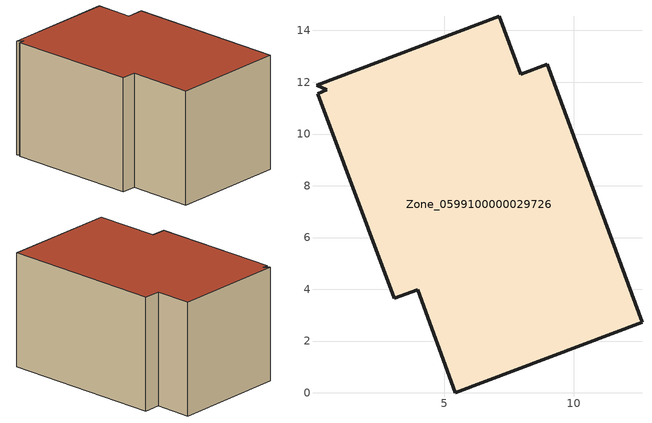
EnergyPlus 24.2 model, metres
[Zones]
Zone_0599100000029726
 floor ground (C_G): 3.06,3.66 0.11,11.56 0.46,11.71 0.06,11.88 7.11,14.55 7.95,12.3 8.98,12.69 12.64,2.73 5.42,0 3.97,3.99 z1.89
 wall outside (C_F): 5.42,0 12.64,2.73 8.98,12.69 7.95,12.3 7.11,14.55 0.06,11.88 0.46,11.71 0.11,11.56 3.06,3.66 3.97,3.99 5.42,0 z1.89:9.33
 roof outside (C_R): 0.11,11.56 3.06,3.66 3.97,3.99 5.42,0 12.64,2.73 8.98,12.69 7.95,12.3 7.11,14.55 0.06,11.88 0.46,11.71 z9.33
[BUILDING]
Pand.0599100000029726: North Axis=0; Terrain=City; Loads Convergence Tolerance Value=0.04; Temperature Convergence Tolerance Value=0.4; Solar Distribution=FullExterior; Maximum Number of Warmup Days=25; Minimum Number of Warmup Days=1
[Site:Location]
Rotterdam.The.Hague.AP_ZH_NLD Design_Conditions: Latitude=51.96; Longitude=4.45; Time Zone=1; Elevation=-4.5
[SITE:GROUNDTEMPERATURE:BUILDINGSURFACE]
18, 18, 18, 18, 18, 18, 18, 18, 18, 18, 18, 18
[MATERIAL] Thermal Absorptance=0.9; Solar Absorptance=0.7; Visible Absorptance=0.7
Name | Roughness | Thickness | Conductivity | Density | Specific Heat
G.D.1965 | MediumSmooth | 0.15 | 1 | 540 | 1210
F.D.1965 | Rough | 0.3 | 0.857143 | 1920 | 840
R.D.1965 | MediumRough | 0.2 | 0.08 | 1500 | 1000
[CONSTRUCTION]
C_G: G.D.1965
C_F: F.D.1965
C_R: R.D.1965
[ZONE]
Zone_0599100000029726: Type=1; Multiplier=1; Ceiling Height=Autocalculate; Volume=Autocalculate; Floor Area=autocalculate; Part of Total Floor Area=Yes
[ZONEINFILTRATION:DESIGNFLOWRATE]
Infil_Zone_0599100000029726: Zone or ZoneList or Space or SpaceList=Zone_0599100000029726; Schedule=AlwaysOn; Design Flow Rate Calculation Method=Flow/Area; Flow Rate per Floor Area=0.0042; Constant Term Coefficient=1; Temperature Term Coefficient=0; Velocity Term Coefficient=0; Velocity Squared Term Coefficient=0
[HVACTEMPLATE:ZONE:IDEALLOADSAIRSYSTEM]
Zone_0599100000029726: Maximum Heating Supply Air Temperature=50; Minimum Cooling Supply Air Temperature=13; Maximum Heating Supply Air Humidity Ratio=0.0156; Minimum Cooling Supply Air Humidity Ratio=0.0077; Heating Limit=NoLimit; Cooling Limit=NoLimit; Dehumidification Control Type=ConstantSensibleHeatRatio; Cooling Sensible Heat Ratio=0.7; Dehumidification Setpoint=60; Humidification Control Type=None; Humidification Setpoint=30; Outdoor Air Method=None; Outdoor Air Flow Rate per Person=0.00944; Outdoor Air Flow Rate per Zone Floor Area=0; Outdoor Air Flow Rate per Zone=0; Demand Controlled Ventilation Type=None; Outdoor Air Economizer Type=NoEconomizer; Heat Recovery Type=None; Sensible Heat Recovery Effectiveness=0.7; Latent Heat Recovery Effectiveness=0.65
[ZONECONTROL:THERMOSTAT]
ThermostatControl_Zone_0599100000029726: Zone or ZoneList=Zone_0599100000029726; Control Type Schedule=DualSetpointControlType; Control 1=Thermostat_Zone_0599100000029726; Temperature Difference Between Cutout And Setpoint=0
[THERMOSTATSETPOINT:DUALSETPOINT]
Thermostat_Zone_0599100000029726: Heating Setpoint Temperature Schedule=HeatingSetpoint_Zone_0599100000029726; Cooling Setpoint Temperature Schedule=CoolingSetpoint_Zone_0599100000029726
[SCHEDULE:COMPACT]
HeatingSetpoint_Zone_0599100000029726: Through: 12/31, For: AllDays, Until: 24:00, 21
CoolingSetpoint_Zone_0599100000029726: Through: 12/31, For: AllDays, Until: 24:00, 24
DualSetpointControlType: Through: 12/31, For: AllDays, Until: 24:00, 4
AlwaysOn: Through: 12/31, For: AllDays, Until: 24:00, 1
